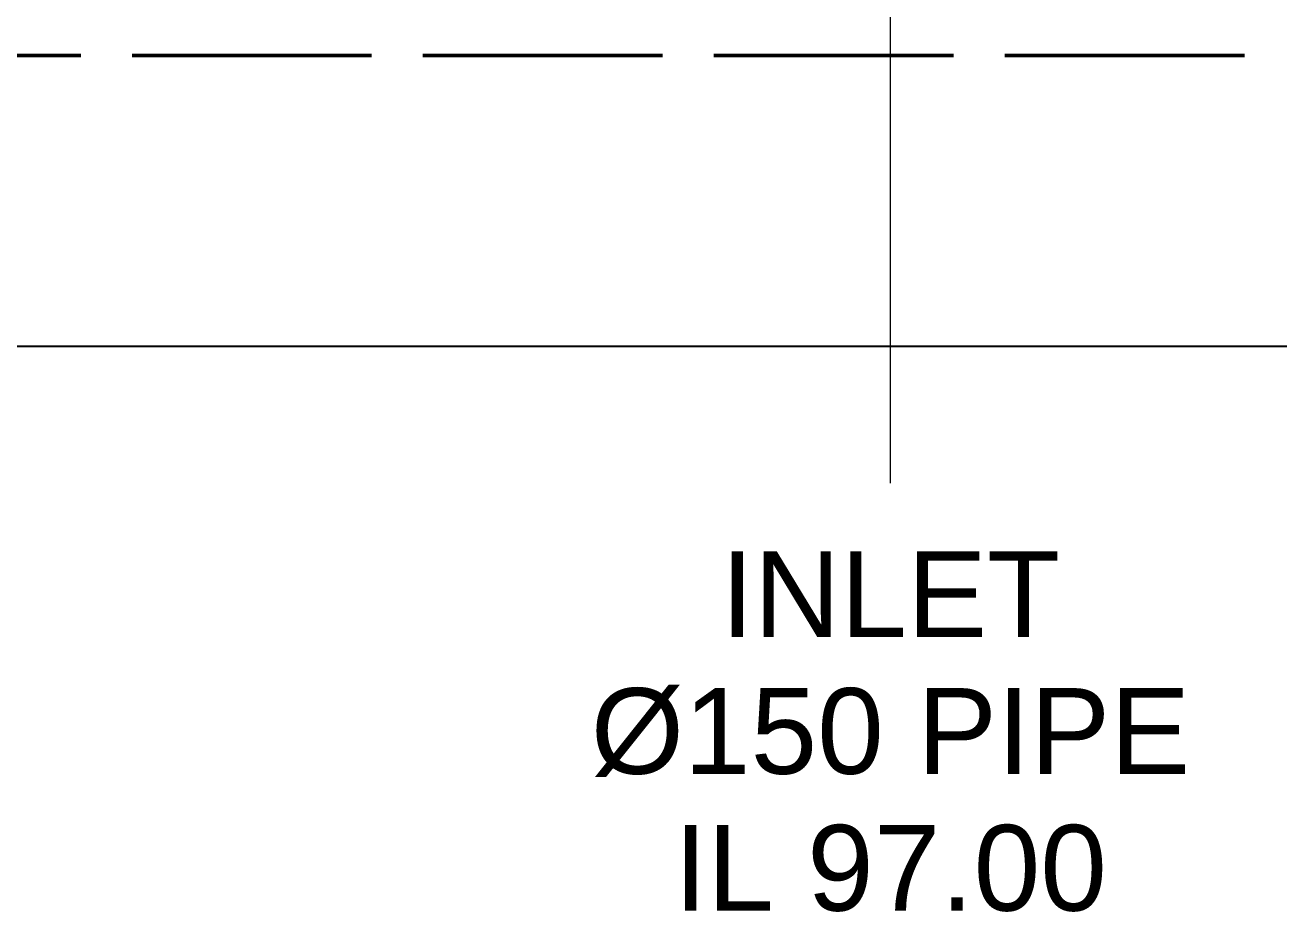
# Model space of a CAD drawing. Header units: millimetres. Extents: x 71 to 41929, y 71 to 131329.
# Drawn here: x 26904 to 29489, y 83133 to 84962 of the extents above; entities that cross this region are included whole.
import ezdxf
from ezdxf.enums import TextEntityAlignment as Align

# ---------------------------------------------------------------- set-up
doc = ezdxf.new("R2010")
doc.units = ezdxf.units.MM
doc.linetypes.add('DASH_494_106', pattern=[599.722222, 493.888889, -105.833333])
for name, color, linetype in [('ANNOTATIONS', 7, 'Continuous'), ('DIMENSIONS', 7, 'Continuous'), ('GEOFAB', 5, 'Continuous')]:
    doc.layers.add(name, color=color, linetype=linetype)
doc.styles.add('ARIAL', font='arial.ttf')
doc.dimstyles.get("Standard").update_dxf_attribs({"dimtxt": 2.5, "dimasz": 2.5, "dimexe": 1.25, "dimexo": 0.625, "dimtad": 1, "dimcen": 2.5, "dimazin": 3, "dimtfac": 1, "dimtmove": 0, "dimatfit": 3})

msp = doc.modelspace()

# ---------------------------------------------------------------- linework, layer by layer
at = {"layer": 'ANNOTATIONS', "lineweight": 18}
msp.add_line((28688, 84017.5), (28688, 85195.8), dxfattribs=at)
at = {"layer": 'GEOFAB', "color": 5, "linetype": 'DASH_494_106', "lineweight": 50}
msp.add_line((15130.1, 84899.4), (30715.1, 84899.4), dxfattribs=at)

# ---------------------------------------------------------------- texts
at = {"layer": 'ANNOTATIONS', "style": 'ARIAL'}
for s, p in [('INLET', (28688, 83700)), ('Ø150 PIPE', (28688, 83417.8)), ('IL 97.00', (28688, 83135.6))]:
    msp.add_text(s, height=176.81, dxfattribs=at).set_placement(p, align=Align.CENTER)

# ---------------------------------------------------------------- dimensions: what is measured, and where the dimension line sits
at = {"layer": 'DIMENSIONS'}
msp.add_linear_dim(base=(15447.6, 84299.7), p1=(15447.6, 84899.4), p2=(30397.6, 84899.4), dimstyle='Standard', override={"dimtxt": 202.071111, "dimasz": 158.75, "dimexe": 105.833333, "dimexo": 0, "dimgap": 88.194444, "dimtad": 1, "dimtih": 0, "dimtoh": 0, "dimdec": 0, "dimtxsty": 'ARIAL', "dimclrd": 7, "dimclre": 7, "dimclrt": 7}, dxfattribs=at).render()

doc.saveas('drawing.dxf')
